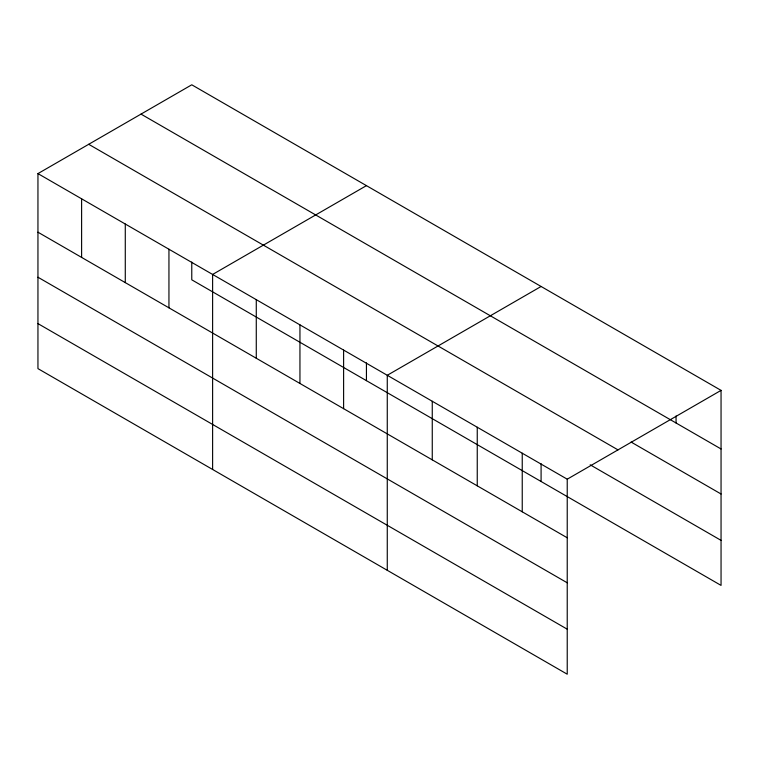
<?xml version="1.0" encoding="UTF-8"?>
<svg xmlns="http://www.w3.org/2000/svg" width="759" height="759" viewBox="0 0 759 759"><rect width="100%" height="100%" fill="white"/><g stroke="black" fill="none" stroke-linecap="round" stroke-linejoin="round"><path stroke-width="1.14" d="M37.95 173.602L567.229 479.185L567.229 674.201L37.95 368.627L37.95 173.602L191.771 84.799L721.05 390.373L721.05 585.398L191.771 279.815L191.771 262.045M366.436 185.642L212.615 274.445L212.615 469.46M541.091 286.475L387.27 375.288L387.27 570.303M567.229 479.185L721.05 390.373M141.013 114.106L721.05 448.967M631.071 442.042L721.05 493.995M88.708 144.295L617.987 449.878M590.17 464.812L721.05 540.37M37.95 232.197L567.229 537.78M37.95 277.225L567.229 582.798M37.95 323.609L567.229 629.183M676.06 415.96L676.06 423M541.091 463.73L541.091 481.5M522.239 453.208L522.239 511.803M477.25 427.232L477.25 485.826M432.26 401.264L432.26 459.859M366.436 362.887L366.436 380.657M343.609 350.079L343.609 408.674M299.947 324.861L299.947 383.456M256.276 299.653L256.276 358.248M168.944 249.237L168.944 307.831M125.282 224.028L125.282 282.623M81.611 198.82L81.611 257.415"/></g></svg>
